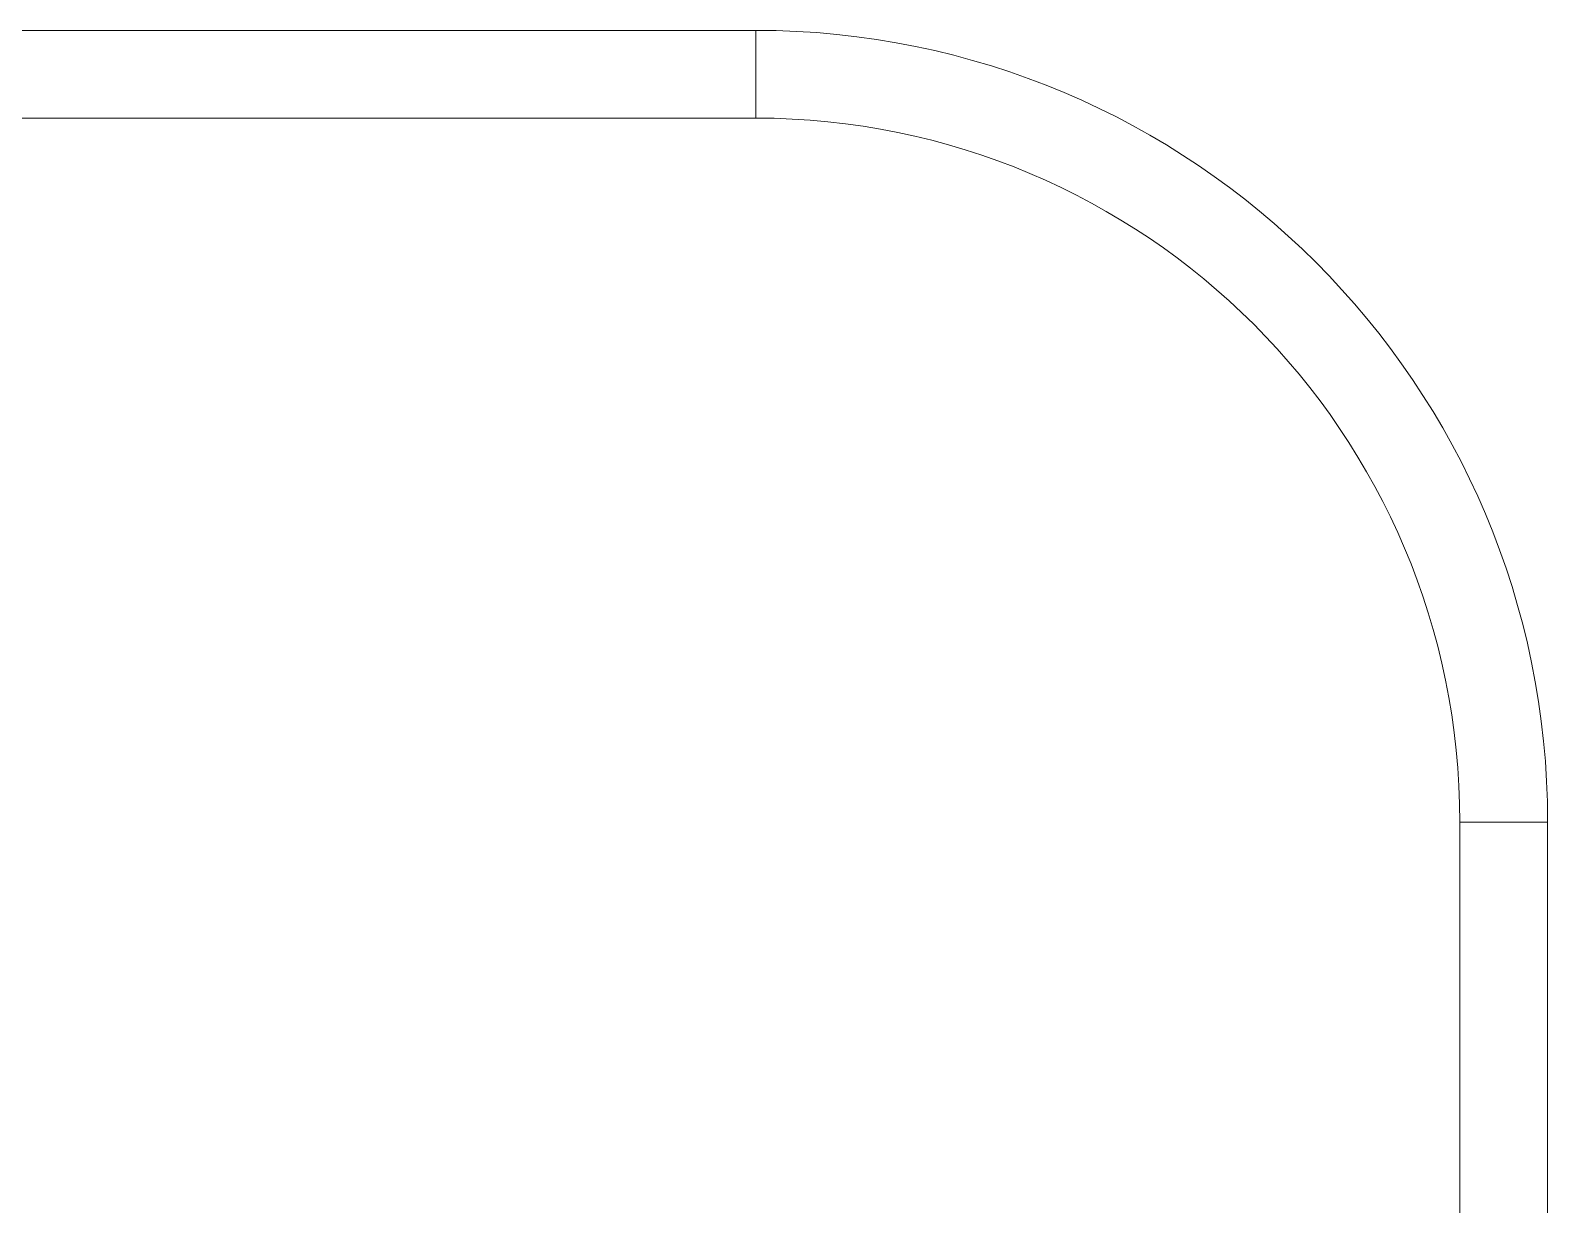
# Model space of a CAD drawing. Extents: x 9.3 to 87, y 1.1 to 68.8.
# Drawn here: x 82.113 to 85.346, y 32.284 to 34.786 of the extents above; entities that cross this region are included whole.
import ezdxf

# ---------------------------------------------------------------- set-up
doc = ezdxf.new("R2010")
doc.units = 0
doc.header["$MEASUREMENT"] = 0
doc.linetypes.add('SLD-Solid', pattern=[0])
doc.layers.add('OBJECT', color=7, linetype='CONTINUOUS')

msp = doc.modelspace()

# ---------------------------------------------------------------- linework, layer by layer
at = {"layer": 'OBJECT', "linetype": 'SLD-Solid', "lineweight": 15}
for p, q in [((83.6589, 34.7858), (77.9829, 34.7858)), ((83.6589, 34.5988), (83.6589, 34.7858)), ((83.6589, 34.5988), (77.9829, 34.5988)), ((85.3459, 33.0988), (85.1589, 33.0988)), ((85.1589, 29.3594), (85.1589, 33.0988)), ((85.3459, 29.0316), (85.3459, 33.0988))]:
    msp.add_line(p, q, dxfattribs=at)
for radius in [1.687, 1.5]:
    msp.add_arc((83.6589, 33.0988), radius, 0, 90, dxfattribs=at)

doc.saveas('drawing.dxf')
